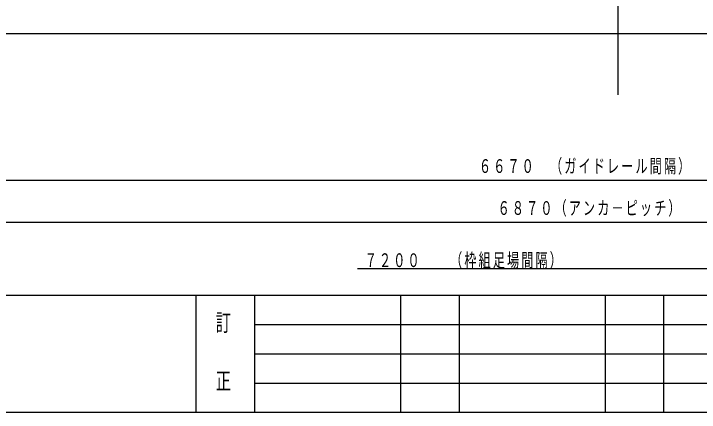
# Model space of a CAD drawing. Units: millimetres, scale not verified. Extents: x -8373 to 8307, y -5807 to 5773.
# Drawn here: x -6129 to -2611, y -5807 to -3763 of the extents above; entities that cross this region are included whole.
import ezdxf
from ezdxf.enums import TextEntityAlignment as Align

# ---------------------------------------------------------------- set-up
doc = ezdxf.new("R2010")
doc.units = ezdxf.units.MM
doc.header["$LTSCALE"] = 20
doc.layers.add('0-0_L-1-1', color=4, linetype='Continuous')
doc.layers.add('1-2_NTEXT', color=7, linetype='Continuous')
doc.styles.add('ＭＳ ゴシック', font='')
doc.styles.get('ＭＳ ゴシック').set_extended_font_data('MS Gothic')

msp = doc.modelspace()

# ---------------------------------------------------------------- linework, layer by layer
at = {"layer": '0-0_L-1-1'}
for p, q in [((-3030.24, 1653.06), (-3030.24, -4179.38)), ((3736.24, -3865.99), (-7985.72, -3865.99)), ((304.76, -4619.03), (-6365.24, -4619.03)), ((404.76, -4834.2), (-6465.24, -4834.2)), ((569.76, -5071.48), (-4366.05, -5071.48)), ((-8372.65, -5207.25), (8307.35, -5207.25)), ((-5192.65, -5807.25), (-5192.65, -5207.25)), ((-4892.65, -5507.25), (-4892.65, -5207.25)), ((-4142.65, -5357.25), (-4142.65, -5207.25)), ((-3842.65, -5357.25), (-3842.65, -5207.25)), ((-3092.65, -5357.25), (-3092.65, -5207.25)), ((-2792.65, -5357.25), (-2792.65, -5207.25)), ((-4892.65, -5357.25), (-4142.65, -5357.25)), ((-4142.65, -5507.25), (-4142.65, -5357.25)), ((-4142.65, -5357.25), (-3842.65, -5357.25)), ((-3842.65, -5507.25), (-3842.65, -5357.25)), ((-3842.65, -5357.25), (-3092.65, -5357.25)), ((-3092.65, -5507.25), (-3092.65, -5357.25)), ((-3092.65, -5357.25), (-2792.65, -5357.25)), ((-2792.65, -5507.25), (-2792.65, -5357.25)), ((-2792.65, -5357.25), (-2042.65, -5357.25)), ((-4892.65, -5807.25), (-4892.65, -5507.25)), ((-4892.65, -5507.25), (-4142.65, -5507.25)), ((-4142.65, -5657.25), (-4142.65, -5507.25)), ((-4142.65, -5507.25), (-3842.65, -5507.25)), ((-3842.65, -5657.25), (-3842.65, -5507.25)), ((-3842.65, -5507.25), (-3092.65, -5507.25)), ((-3092.65, -5657.25), (-3092.65, -5507.25)), ((-3092.65, -5507.25), (-2792.65, -5507.25)), ((-2792.65, -5657.25), (-2792.65, -5507.25)), ((-2792.65, -5507.25), (-2042.65, -5507.25)), ((-4892.65, -5657.25), (-4142.65, -5657.25)), ((-4142.65, -5807.25), (-4142.65, -5657.25)), ((-4142.65, -5657.25), (-3842.65, -5657.25)), ((-3842.65, -5807.25), (-3842.65, -5657.25)), ((-3842.65, -5657.25), (-3092.65, -5657.25)), ((-3092.65, -5807.25), (-3092.65, -5657.25)), ((-3092.65, -5657.25), (-2792.65, -5657.25)), ((-2792.65, -5807.25), (-2792.65, -5657.25)), ((-2792.65, -5657.25), (-2042.65, -5657.25))]:
    msp.add_line(p, q, dxfattribs=at)
msp.add_lwpolyline([(-8372.65, 5772.75), (-8372.65, -5807.25), (8307.35, -5807.25)], dxfattribs=at)

# ---------------------------------------------------------------- texts
at = {"layer": '1-2_NTEXT', "style": 'ＭＳ ゴシック', "width": 0.65}
for s, p in [('訂', (-5092.65, -5417.25)), ('正', (-5092.65, -5717.25))]:
    msp.add_text(s, height=87.98, dxfattribs=at).set_placement(p, align=Align.BOTTOM_LEFT)
at = {"layer": '1-2_NTEXT', "char_height": 70.38, "attachment_point": 7, "style": 'ＭＳ ゴシック'}
for s, insert in [('\\T1.17;\\W0.65;６６７０\u3000（ガイドレール間隔）', (-3742.24, -4589.03)), ('\\T1.17;\\W0.65;６８７０（アンカ－ピッチ）', (-3646.24, -4804.2)), ('\\T1.17;\\W0.65;７２００\u3000\u3000（枠組足場間隔）', (-4328.05, -5071.75))]:
    msp.add_mtext(s, dxfattribs=dict(at, insert=insert))

doc.saveas('drawing.dxf')
